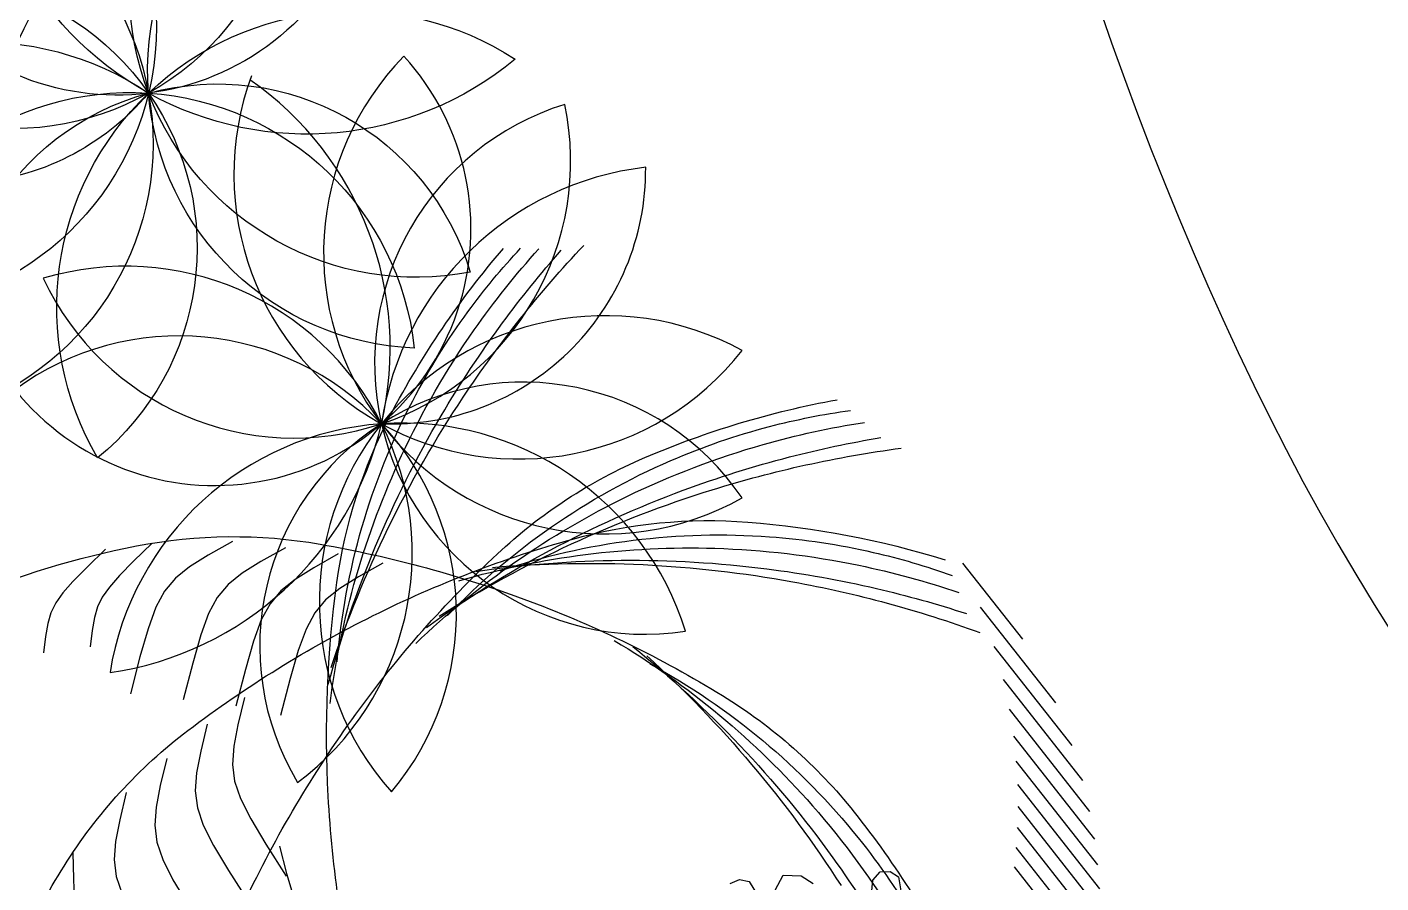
# Model space of a CAD drawing. Extents: x -809667 to 586099, y 3084146 to 3634412.
# Drawn here: x 381305.228 to 381307.657, y 3084284.054 to 3084285.589 of the extents above; entities that cross this region are included whole.
import ezdxf

# ---------------------------------------------------------------- set-up
doc = ezdxf.new("R2010")
doc.units = 0
doc.header["$LTSCALE"] = 0.5
doc.layers.get('0').update_dxf_attribs({"linetype": 'CONTINUOUS'})
for name, color, linetype in [('文字', 7, 'CONTINUOUS'), ('树', 3, 'CONTINUOUS'), ('树木', 94, 'CONTINUOUS')]:
    doc.layers.add(name, color=color, linetype=linetype)

# ---------------------------------------------------------------- blocks, each defined once
blk = doc.blocks.new('紫薇')
at = {"color": 0}
for p, q in [((111.7, 470.2), (123.7, 469.1)), ((123.7, 469.1), (132.7, 461)), ((132.7, 461), (133.3, 441.5)), ((149.5, 432.7), (172.7, 447.5)), ((172.7, 447.5), (191, 436.1)), ((191, 436.1), (199.3, 420.8)), ((254.3, 374.8), (264, 388.8)), ((264, 388.8), (276.9, 393.2)), ((276.9, 393.2), (287.8, 387.8)), ((287.8, 387.8), (293.2, 377)), ((293.2, 377), (286.7, 358.6))]:
    blk.add_line(p, q, dxfattribs=at)
blk = doc.blocks.new('A$C46A015EA')
at = {"layer": '树', "color": 0, "linetype": 'Continuous'}
for centre, radius, start, end in [((1.3283, 4.0957), 1.9685, 227.56436, 31.33046), ((0.7978, 3.4752), 1.9955, 251.81629, 53.749), ((3.7714, 4.1878), 2.0053, 153.43956, 313.58607), ((4.1013, 3.6261), 1.8496, 126.16905, 303.0486), ((2.0899, 4.4107), 1.8992, 199.3601, 10.49099), ((4.6444, 2.7962), 2.0772, 109.31842, 262.8778), ((0.796, 2.5821), 1.783, 359.79096, 92.47149), ((2.8144, 4.6818), 2.1194, 188.63986, 263.62259), ((0.7622, 1.8986), 1.9389, 297.02452, 103.84892), ((1.2569, 1.36), 1.796, 310.77885, 134.4149), ((3.9565, 1.2038), 1.9441, 51.98023, 218.25708), ((3.5462, 0.8149), 2.0088, 38.87776, 198.68157), ((2.1299, 0.3263), 2.2937, 10.26666, 147.15184)]:
    blk.add_arc(centre, radius, start, end, dxfattribs=at)
blk = doc.blocks.new('白玉兰')
at = {"color": 0}
blk.add_open_spline([(8.3, 30.7), (154.9, 177.4), (635.1, 33.7), (1394.9, 653.5), (1385.2, -291.2), (1208.5, -641.2), (1003.6, -995.4), (696.9, -939.3), (487.4, -546.3), (129.3, -286.7), (21.9, -48.6), (-3.3, 7.4)], degree=3, knots=[0, 0, 0, 0, 621.989778, 1340.944545, 1869.007736, 2592.427455, 2798.699245, 2915.827596, 3435.261502, 4029.77129, 4212.300518, 4212.300518, 4212.300518, 4212.300518], dxfattribs=at)
blk = doc.blocks.new('03')
at = {"layer": '树木', "color": 0}
for p, q in [((1.2242, 0.6852), (1.0902, 0.4147)), ((1.2368, 0.6431), (1.1032, 0.3734)), ((1.2484, 0.5988), (1.1152, 0.33)), ((1.2586, 0.552), (1.126, 0.2841)), ((1.2674, 0.5021), (1.1354, 0.2354)), ((1.2745, 0.4487), (1.1431, 0.1834)), ((1.2794, 0.391), (1.1489, 0.1275)), ((1.2815, 0.3277), (1.1521, 0.0665)), ((1.28, 0.257), (1.1521, -0.0012)), ((1.2729, 0.1752), (1.1475, -0.0782)), ((-0.6362, 0.0609), (-0.6062, 0.1408)), ((-0.5106, 0.0939), (-0.5065, 0.1431)), ((-0.7626, 0.0555), (-0.741, 0.1176)), ((-0.5423, 0.0199), (-0.5123, 0.0998)), ((-0.513, 0.0312), (-0.5106, 0.0939)), ((-0.8855, 0.022), (-0.8806, 0.063)), ((-0.6578, -0.0011), (-0.6362, 0.0609)), ((1.2564, 0.0742), (1.1353, -0.1704)), ((-0.9808, 0.0074), (-0.9882, 0.0515)), ((-0.7758, 0.0063), (-0.7626, 0.0555)), ((-0.9702, -0.0497), (-0.9808, 0.0074)), ((-0.8824, -0.0157), (-0.8855, 0.022)), ((-0.7807, -0.0347), (-0.7758, 0.0063)), ((-0.5639, -0.0422), (-0.5423, 0.0199)), ((-0.8712, -0.0549), (-0.8824, -0.0157)), ((-0.671, -0.0503), (-0.6578, -0.0011)), ((-0.852, -0.1004), (-0.8712, -0.0549)), ((-0.7776, -0.0723), (-0.7807, -0.0347)), ((-0.6759, -0.0913), (-0.671, -0.0503)), ((-0.5771, -0.0913), (-0.5639, -0.0422)), ((-0.7663, -0.1115), (-0.7776, -0.0723)), ((1.2131, -0.0808), (1.1168, -0.2753)), ((-0.8251, -0.1571), (-0.852, -0.1004)), ((-0.7472, -0.157), (-0.7663, -0.1115)), ((-0.6727, -0.129), (-0.6759, -0.0913)), ((-0.582, -0.1323), (-0.5771, -0.0913)), ((-0.6615, -0.1682), (-0.6727, -0.129)), ((-0.5789, -0.17), (-0.582, -0.1323)), ((-0.7203, -0.2137), (-0.7472, -0.157)), ((-0.6424, -0.2137), (-0.6615, -0.1682)), ((-0.5677, -0.2092), (-0.5789, -0.17)), ((-0.5485, -0.2547), (-0.5677, -0.2092)), ((-0.6155, -0.2703), (-0.6424, -0.2137)), ((-0.5216, -0.3113), (-0.5485, -0.2547)), ((-0.4128, -0.3318), (-0.4507, -0.2554)), ((-0.5068, -0.3725), (-0.5447, -0.2961)), ((-0.382, -0.3899), (-0.4128, -0.3318)), ((-0.6196, -0.4106), (-0.6576, -0.3342)), ((-0.7325, -0.4487), (-0.7705, -0.3723)), ((-0.476, -0.4306), (-0.5068, -0.3725)), ((-0.3551, -0.4331), (-0.382, -0.3899)), ((-0.5889, -0.4687), (-0.6196, -0.4106)), ((-0.7018, -0.5068), (-0.7325, -0.4487)), ((-0.4491, -0.4738), (-0.476, -0.4306)), ((-0.3285, -0.4646), (-0.3551, -0.4331)), ((-0.562, -0.5119), (-0.5889, -0.4687)), ((-0.4225, -0.5054), (-0.4491, -0.4738)), ((-0.2987, -0.488), (-0.3285, -0.4646)), ((-0.9302, -0.537), (-0.9422, -0.5022)), ((-0.8253, -0.5285), (-0.8373, -0.4937)), ((-0.6748, -0.55), (-0.7018, -0.5068)), ((-0.5353, -0.5435), (-0.562, -0.5119)), ((-0.3927, -0.5287), (-0.4225, -0.5054)), ((-0.2624, -0.5065), (-0.2987, -0.488)), ((-0.2161, -0.5235), (-0.2624, -0.5065)), ((-0.9194, -0.5643), (-0.9302, -0.537)), ((-0.8145, -0.5558), (-0.8253, -0.5285)), ((-0.5056, -0.5668), (-0.5353, -0.5435)), ((-0.3564, -0.5472), (-0.3927, -0.5287)), ((-0.1563, -0.5424), (-0.2161, -0.5235)), ((-0.9076, -0.5864), (-0.9194, -0.5643)), ((-0.8027, -0.578), (-0.8145, -0.5558)), ((-0.6482, -0.5816), (-0.6748, -0.55)), ((-0.4693, -0.5853), (-0.5056, -0.5668)), ((-0.3101, -0.5642), (-0.3564, -0.5472)), ((-0.2503, -0.5831), (-0.3101, -0.5642)), ((-0.8926, -0.6057), (-0.9076, -0.5864)), ((-0.8724, -0.6244), (-0.8926, -0.6057)), ((-0.7877, -0.5972), (-0.8027, -0.578)), ((-0.7675, -0.616), (-0.7877, -0.5972)), ((-0.6185, -0.6049), (-0.6482, -0.5816)), ((-0.5821, -0.6234), (-0.6185, -0.6049)), ((-0.4229, -0.6023), (-0.4693, -0.5853)), ((-0.3631, -0.6212), (-0.4229, -0.6023)), ((-0.8447, -0.645), (-0.8724, -0.6244)), ((-0.7398, -0.6365), (-0.7675, -0.616)), ((-0.7025, -0.6612), (-0.7398, -0.6365)), ((-0.5358, -0.6405), (-0.5821, -0.6234)), ((-0.8074, -0.6696), (-0.8447, -0.645)), ((-0.6535, -0.6923), (-0.7025, -0.6612)), ((-0.476, -0.6594), (-0.5358, -0.6405)), ((-0.7584, -0.7008), (-0.8074, -0.6696))]:
    blk.add_line(p, q, dxfattribs=at)
for centre, radius, start, end in [((-1.0367, 1.1266), 2.0154, 333.2953, 346.1281), ((-1.5249, 1.2954), 2.4291, 336.1061, 341.9996), ((-0.6151, 0.9781), 1.5431, 333.0784, 341.8041), ((-0.9493, 1.1034), 1.8647, 330.5829, 340.6014), ((2.2026, 0.3411), 2.6163, 178.0247, 188.7387), ((-1.6953, 1.287), 2.5637, 331.6293, 339.1884), ((-1.5249, 1.2954), 2.4291, 328.3844, 336.1061), ((0.455, 1.3672), 2.0101, 212.167, 223.827), ((-0.6151, 0.9781), 1.5431, 321.697, 333.0784), ((-0.2551, 0.7334), 1.1405, 313.3698, 333.2953), ((-0.9493, 1.1034), 1.8647, 321.6616, 330.5829), ((1.4707, 1.7161), 2.6163, 217.1325, 227.8465), ((-1.6953, 1.287), 2.5637, 324.0702, 331.6293), ((-1.5249, 1.2954), 2.4291, 320.6626, 328.3844), ((-0.6151, 0.9781), 1.5431, 310.3156, 321.697), ((-0.1758, 0.7617), 1.1357, 223.827, 244.7077), ((2.1087, 0.3267), 2.5214, 188.7387, 199.6532), ((-0.9493, 1.1034), 1.8647, 312.7403, 321.6616), ((-1.2033, 1.7372), 2.5214, 302.4554, 313.3698), ((-0.2319, 2.0617), 2.5637, 297.0157, 301.8766), ((-0.1096, 1.9427), 2.4291, 294.9659, 299.9046), ((0.1422, 1.3907), 1.8647, 293.5677, 300.7153), ((1.407, 1.6457), 2.5214, 227.8465, 238.7609), ((-0.2319, 2.0617), 2.5637, 292.1547, 297.0157), ((0.4568, 2.1004), 2.6163, 244.7077, 255.4217), ((1.4263, 0.3491), 1.8647, 199.0237, 207.9449), ((-0.1096, 1.9427), 2.4291, 289.0724, 294.9659), ((0.2783, 1.0608), 1.5431, 294.7704, 301.6313), ((1.8336, 0.7989), 2.4291, 206.9459, 214.6677), ((0.0996, 1.4704), 2.0154, 286.2616, 299.0944), ((-0.2319, 2.0617), 2.5637, 284.5956, 292.1547), ((0.1422, 1.3907), 1.8647, 283.5492, 293.5677), ((1.8944, 0.9582), 2.5637, 210.3535, 217.9126), ((1.1771, 0.0936), 1.5431, 196.5989, 207.9803), ((0.8634, 1.2326), 1.8647, 238.1314, 247.0527), ((-0.1096, 1.9427), 2.4291, 281.3506, 289.0724), ((0.2783, 1.0608), 1.5431, 286.0447, 294.7704), ((-1.2543, 1.8173), 2.6163, 291.7414, 302.4554), ((0.8957, 1.8385), 2.4291, 246.0537, 253.7754), ((0.8424, 2.0006), 2.5637, 249.4612, 257.0204), ((0.8312, 0.8772), 1.5431, 235.7067, 247.0881), ((-0.2319, 2.0617), 2.5637, 277.0364, 284.5956), ((0.1422, 1.3907), 1.8647, 274.6279, 283.5492), ((0.2783, 1.0608), 1.5431, 274.6633, 286.0447), ((0.4329, 2.0085), 2.5214, 255.4217, 266.3361), ((-0.1096, 1.9427), 2.4291, 273.6289, 281.3506), ((0.1422, 1.3907), 1.8647, 265.7066, 274.6279), ((0.2783, 1.0608), 1.5431, 263.2819, 274.6633), ((0.8634, 1.2326), 1.8647, 247.0527, 255.974), ((0.3446, 0.6305), 1.1405, 266.3361, 286.2616), ((0.6909, 0.4651), 1.1405, 238.7609, 258.6864), ((0.8957, 1.8385), 2.4291, 253.7754, 261.4972), ((0.8424, 2.0006), 2.5637, 257.0204, 264.5795), ((0.8083, -0.1377), 1.1405, 199.6532, 219.5786), ((1.4263, 0.3491), 1.8647, 207.9449, 216.8662), ((0.8312, 0.8772), 1.5431, 247.0881, 258.4695), ((0.8634, 1.2326), 1.8647, 255.974, 265.9925), ((0.8957, 1.8385), 2.4291, 261.4972, 267.3907), ((0.8424, 2.0006), 2.5637, 264.5795, 269.4404), ((0.8424, 2.0006), 2.5637, 269.4404, 274.3014), ((1.8336, 0.7989), 2.4291, 214.6677, 222.3894), ((0.8957, 1.8385), 2.4291, 267.3907, 272.3294), ((-0.7058, 0.442), 1.1357, 270.8607, 291.7414), ((1.1771, 0.0936), 1.5431, 207.9803, 219.3617), ((1.8944, 0.9582), 2.5637, 217.9126, 225.4718), ((0.8312, 0.8772), 1.5431, 258.4695, 267.1952), ((0.8634, 1.2326), 1.8647, 265.9925, 273.1401), ((-0.7189, 1.3163), 2.0101, 259.2007, 270.8607), ((0.8625, 1.323), 2.0154, 258.6864, 271.5192), ((0.8312, 0.8772), 1.5431, 267.1952, 274.0561), ((1.4263, 0.3491), 1.8647, 216.8662, 226.8847), ((1.8336, 0.7989), 2.4291, 222.3894, 228.2829), ((1.4827, 0.4197), 2.0154, 219.5786, 232.4114), ((1.8944, 0.9582), 2.5637, 225.4718, 230.3327), ((1.1771, 0.0936), 1.5431, 219.3617, 228.0874), ((1.4263, 0.3491), 1.8647, 226.8847, 234.0323), ((1.8336, 0.7989), 2.4291, 228.2829, 233.2216), ((1.8944, 0.9582), 2.5637, 230.3327, 235.1936), ((1.1771, 0.0936), 1.5431, 228.0874, 234.9484)]:
    blk.add_arc(centre, radius, start, end, dxfattribs=at)
blk = doc.blocks.new('123213')
at = {"layer": '文字', "color": 8, "linetype": 'Continuous'}
for points, knots in [([(381894.0902, 3087161.4253), (381894.1217, 3087161.1251), (381894.153, 3087160.8276), (381894.2571, 3087159.9531), (381894.3406, 3087159.3938), (381894.5573, 3087158.4997), (381894.674, 3087158.1435), (381894.9693, 3087157.5101), (381895.1476, 3087157.2349), (381895.4947, 3087156.8656), (381895.6383, 3087156.7442), (381895.9791, 3087156.5077), (381896.1727, 3087156.3951), (381896.7929, 3087156.0698), (381897.2633, 3087155.8668), (381898.015, 3087155.4849), (381898.2971, 3087155.3283), (381898.7804, 3087154.9941), (381898.9873, 3087154.8236), (381899.3536, 3087154.4517), (381899.516, 3087154.2509), (381900.0785, 3087153.4275), (381900.3458, 3087152.7318), (381900.7486, 3087151.2961), (381900.8839, 3087150.5525), (381901.152, 3087149.1134), (381901.2851, 3087148.4179), (381901.5761, 3087147.4416), (381901.7017, 3087147.1076), (381902.0204, 3087146.4802), (381902.22, 3087146.2034), (381902.7123, 3087145.7084), (381903.002, 3087145.4928), (381903.9688, 3087144.941), (381904.7595, 3087144.6781), (381906.5317, 3087144.2868), (381907.5108, 3087144.1573), (381908.7935, 3087144.0113), (381909.071, 3087143.981), (381909.3494, 3087143.9506), (381909.3535, 3087143.9502), (381909.3576, 3087143.9497), (381909.3618, 3087143.9493), (381910.0186, 3087143.8776), (381910.6755, 3087143.8059), (381911.3324, 3087143.7342)], [0, 0, 0, 0, 0.809904, 0.809904, 2.429711, 2.429711, 3.66837, 3.66837, 4.926642, 4.926642, 5.673722, 5.673722, 6.420801, 6.420801, 7.887995, 7.887995, 8.767827, 8.767827, 9.468061, 9.468061, 10.168296, 10.168296, 12.19742, 12.19742, 14.226544, 14.226544, 16.255668, 16.255668, 17.461197, 17.461197, 18.836307, 18.836307, 20.211417, 20.211417, 22.844117, 22.844117, 25.476818, 25.476818, 26.19649, 26.19649, 26.19649, 26.207121, 26.207121, 26.207121, 27.904975, 27.904975, 27.904975, 27.904975]), ([(381893.4935, 3087161.3626), (381893.6975, 3087159.42), (381894.0535, 3087156.0303), (381900.9533, 3087154.4652), (381899.5151, 3087144.4202), (381906.1116, 3087143.7004), (381909.2843, 3087143.3542), (381909.2843, 3087143.3542), (381909.2843, 3087143.3542), (381909.2843, 3087143.3542), (381909.956, 3087143.2809), (381910.6276, 3087143.2076), (381911.2993, 3087143.1343)], [0, 0, 0, 0, 5.241042, 9.145642, 17.995634, 26.196498, 26.196498, 26.196498, 26.196498, 26.196498, 26.196498, 27.932578, 27.932578, 27.932578, 27.932578])]:
    blk.add_open_spline(points, degree=3, knots=knots, dxfattribs=at)
for name, p, xscale, yscale, zscale, rotation in [('白玉兰', (381898.4478, 3087147.493), -0.0004880798049271107, 0.0004880798049271107, 0.04880798235096967, 124.6526560546043), ('A$C46A015EA', (381899.2181, 3087148.0699), -0.2560000000000002, 0.2560000000000001, 0.2560000000000001, 139.7590933901361), ('A$C46A015EA', (381899.0781, 3087147.23), 0.2560000000000001, 0.2560000000000001, 0.2560000000000001, 268.002463306846), ('03', (381899.9279, 3087145.8983), -0.7999999999999999, 0.8, 0.8, 191.8496555548952), ('紫薇', (381900.5371, 3087145.0352), 0.00148055020779717, 0.00148055020779717, 0.00148055020779717, 29.3674748453732)]:
    blk.add_blockref(name, p, dxfattribs=dict(at, xscale=xscale, yscale=yscale, zscale=zscale, rotation=rotation))

msp = doc.modelspace()

# ---------------------------------------------------------------- block references
at = {"layer": '文字', "color": 8}
msp.add_blockref('123213', (-593.8497, -2861.6696), dxfattribs=at)

doc.saveas('drawing.dxf')
